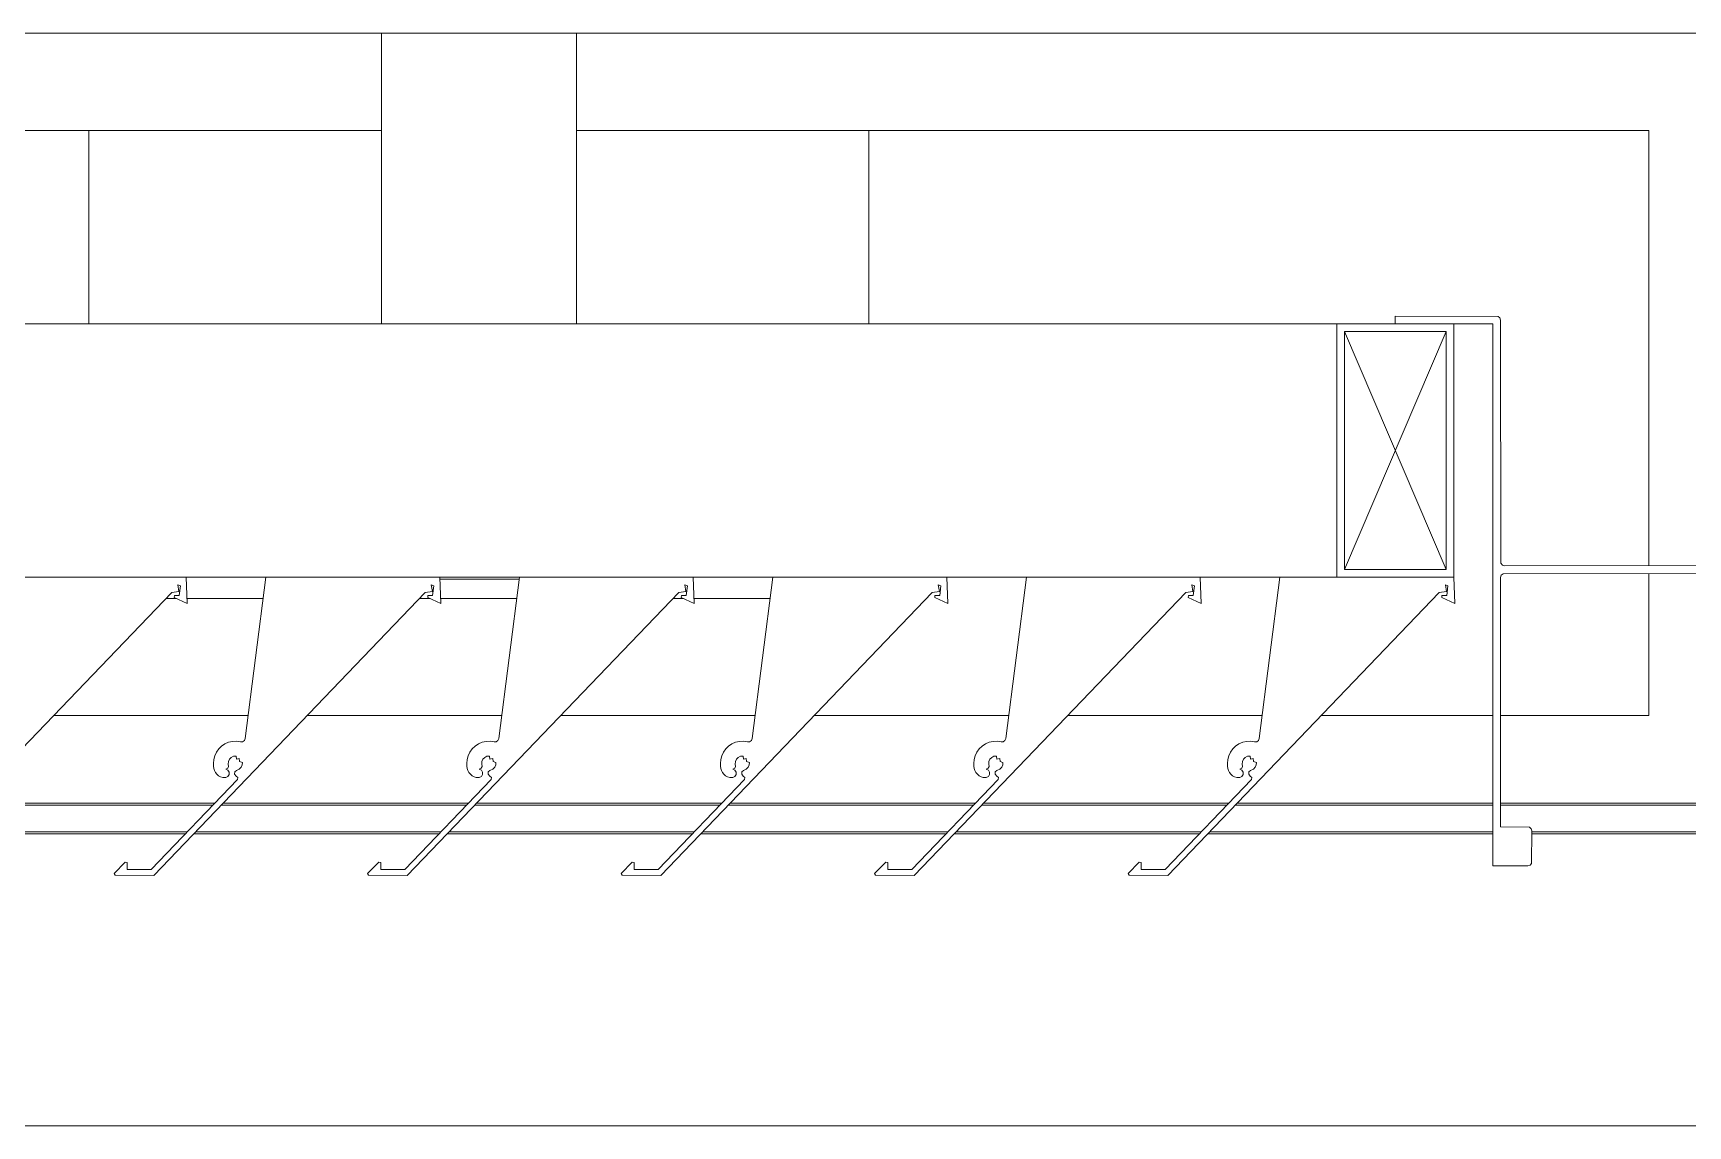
# Model space of a CAD drawing. Header units: millimetres. Extents: x -220592 to 404889, y -217665 to 38245.
# Drawn here: x -976.09 to -971.847, y -1344.312 to -1341.509 of the extents above; entities that cross this region are included whole.
import ezdxf

# ---------------------------------------------------------------- set-up
doc = ezdxf.new("R2010")
doc.units = ezdxf.units.MM
doc.linetypes.add('XKITLINE00', pattern=[0])
doc.layers.add('000 - 0_HIDE_OBJ_FRAMING_DEF_SUB_1', color=7, linetype='Continuous')
doc.layers.add('Part', color=7, linetype='Continuous', lineweight=0)

# ---------------------------------------------------------------- blocks, each defined once
blk = doc.blocks.new('*A13531')
at = {"layer": '000 - 0_HIDE_OBJ_FRAMING_DEF_SUB_1', "color": 7, "linetype": 'XKITLINE00', "lineweight": 0}
blk.add_line((-135.563334, 67.570805), (-170.913334, 67.570805), dxfattribs=at)
blk = doc.blocks.new('*A13653')
at = {"layer": 'Part', "color": 7, "linetype": 'XKITLINE00', "lineweight": 0}
for p, q in [((-167.452583, 67.320805), (-164.088308, 67.320805)), ((-163.588308, 67.320805), (-160.838308, 67.320805)), ((-160.838308, 66.205069), (-160.838308, 67.320805)), ((-160.838308, 65.820805), (-160.838308, 66.184609)), ((-164.928411, 65.820805), (-164.429659, 65.820805)), ((-164.278411, 65.820805), (-163.779659, 65.820805)), ((-163.628411, 65.820805), (-163.129659, 65.820805)), ((-162.978411, 65.820805), (-162.479659, 65.820805)), ((-162.328411, 65.820805), (-161.829659, 65.820805)), ((-161.678411, 65.820805), (-161.238448, 65.820805)), ((-161.218448, 65.820805), (-160.838308, 65.820805))]:
    blk.add_line(p, q, dxfattribs=at)
blk = doc.blocks.new('*A13657')
at = {"layer": 'Part', "color": 7, "linetype": 'XKITLINE00', "lineweight": 0}
for p, q in [((-171.258652, 66.825501), (-161.638519, 66.825501)), ((-164.588523, 66.175501), (-164.384226, 66.175501)), ((-163.938523, 66.175501), (-163.734226, 66.175501)), ((-163.288523, 66.175501), (-163.084226, 66.175501)), ((-162.638523, 66.175501), (-162.434226, 66.175501)), ((-161.988523, 66.175501), (-161.784226, 66.175501))]:
    blk.add_line(p, q, dxfattribs=at)
blk = doc.blocks.new('*A13659')
at = {"layer": '000 - 0_HIDE_OBJ_FRAMING_DEF_SUB_1', "color": 7, "linetype": 'XKITLINE00', "lineweight": 0}
for p, q in [((-165.149382, 65.590669), (-164.52048, 65.590669)), ((-165.144357, 65.595903), (-164.515465, 65.595903)), ((-164.499382, 65.590669), (-163.87048, 65.590669)), ((-164.494357, 65.595903), (-163.865465, 65.595903)), ((-163.849382, 65.590669), (-163.22048, 65.590669)), ((-163.844357, 65.595903), (-163.215465, 65.595903)), ((-163.199382, 65.590669), (-162.57048, 65.590669)), ((-163.194357, 65.595903), (-162.565465, 65.595903)), ((-162.549382, 65.590669), (-161.92048, 65.590669)), ((-162.544357, 65.595903), (-161.915465, 65.595903)), ((-161.899382, 65.590669), (-161.238408, 65.590669)), ((-161.894357, 65.595903), (-161.238409, 65.595903)), ((-161.218409, 65.595903), (-160.258481, 65.595903)), ((-161.218408, 65.590669), (-160.258474, 65.590669)), ((-165.219735, 65.517399), (-164.590702, 65.517399)), ((-165.214709, 65.522633), (-164.585686, 65.522633)), ((-164.569735, 65.517399), (-163.940702, 65.517399)), ((-164.564709, 65.522633), (-163.935686, 65.522633)), ((-163.919735, 65.517399), (-163.290702, 65.517399)), ((-163.914709, 65.522633), (-163.285686, 65.522633)), ((-163.269735, 65.517399), (-162.640702, 65.517399)), ((-163.264709, 65.522633), (-162.635686, 65.522633)), ((-162.619735, 65.517399), (-161.990702, 65.517399)), ((-162.614709, 65.522633), (-161.985686, 65.522633)), ((-161.969735, 65.517399), (-161.238396, 65.517399)), ((-161.964709, 65.522633), (-161.238396, 65.522633)), ((-161.138465, 65.517399), (-160.337739, 65.517399)), ((-161.138418, 65.522633), (-160.337693, 65.522633)), ((-167.702542, 64.768427), (-159.902542, 64.768427))]:
    blk.add_line(p, q, dxfattribs=at)
blk = doc.blocks.new('*A13913')
at = {"layer": 'Part', "color": 7, "linetype": 'XKITLINE00', "lineweight": 0}
for p, q in [((-161.2248, 66.84424), (-161.488627, 66.844955)), ((-161.488627, 66.844955), (-161.488624, 66.824955)), ((-161.220312, 66.840558), (-161.2248, 66.84424)), ((-161.218625, 66.835002), (-161.220312, 66.840558)), ((-161.217755, 66.211176), (-161.218625, 66.835002)), ((-160.257865, 66.838997), (-160.258517, 66.21517)), ((-160.254183, 66.843485), (-160.257865, 66.838997)), ((-160.248627, 66.845172), (-160.254183, 66.843485)), ((-159.988627, 66.845217), (-160.248627, 66.845172)), ((-159.988624, 66.825217), (-159.988627, 66.845217)), ((-161.488624, 66.824955), (-161.238624, 66.824999)), ((-161.238624, 66.824999), (-161.238381, 65.434999)), ((-160.238624, 66.825173), (-159.988624, 66.825217)), ((-160.238381, 65.435173), (-160.238624, 66.825173)), ((-161.214072, 66.206688), (-161.217755, 66.211176)), ((-161.208516, 66.205004), (-161.214072, 66.206688)), ((-161.208516, 66.205004), (-160.268516, 66.205168)), ((-160.264689, 66.20593), (-160.268516, 66.205168)), ((-160.260202, 66.209614), (-160.264689, 66.20593)), ((-160.258517, 66.21517), (-160.260202, 66.209614)), ((-161.21851, 66.175002), (-161.216826, 66.180558)), ((-161.218399, 65.535002), (-161.21851, 66.175002)), ((-161.216826, 66.180558), (-161.212339, 66.184242)), ((-161.212339, 66.184242), (-160.268512, 66.185168)), ((-160.268512, 66.185168), (-160.262956, 66.183484)), ((-160.262956, 66.183484), (-160.259272, 66.178997)), ((-160.259272, 66.178997), (-160.258399, 65.53517)), ((-161.144572, 65.534254), (-161.218399, 65.535002)), ((-161.140083, 65.530572), (-161.144572, 65.534254)), ((-161.138397, 65.525016), (-161.140083, 65.530572)), ((-161.139143, 65.441189), (-161.138397, 65.525016)), ((-160.337636, 65.528983), (-160.338383, 65.445156)), ((-160.333954, 65.533471), (-160.337636, 65.528983)), ((-160.328399, 65.535158), (-160.333954, 65.533471)), ((-160.258399, 65.53517), (-160.328399, 65.535158)), ((-161.238381, 65.434999), (-161.148381, 65.435015)), ((-161.148381, 65.435015), (-161.142826, 65.436701)), ((-161.142826, 65.436701), (-161.139143, 65.441189)), ((-160.338383, 65.445156), (-160.336697, 65.439601)), ((-160.336697, 65.439601), (-160.332208, 65.435918)), ((-160.332208, 65.435918), (-160.238381, 65.435173))]:
    blk.add_line(p, q, dxfattribs=at)
blk = doc.blocks.new('*A13925')
at = {"layer": 'Part', "color": 7, "linetype": 'XKITLINE00', "lineweight": 0}
for p, q in [((-164.088308, 66.825501), (-164.088308, 67.57079)), ((-163.588308, 66.825501), (-163.588308, 67.57079)), ((-163.938341, 66.170805), (-163.734828, 66.170805))]:
    blk.add_line(p, q, dxfattribs=at)
blk = doc.blocks.new('*A13926')
at = {"layer": 'Part', "color": 7, "linetype": 'XKITLINE00', "lineweight": 0}
for p, q in [((-164.838308, 66.825501), (-164.838308, 67.320805)), ((-164.838308, 67.320805), (-164.088308, 67.320805)), ((-163.588308, 67.320805), (-162.838308, 67.320805)), ((-162.838308, 67.320805), (-162.838308, 66.825501)), ((-164.640358, 66.120805), (-164.613498, 66.120805)), ((-164.586404, 66.120805), (-164.391232, 66.120805)), ((-163.990358, 66.120805), (-163.963498, 66.120805)), ((-163.936404, 66.120805), (-163.741232, 66.120805)), ((-163.340358, 66.120805), (-163.313498, 66.120805)), ((-163.286404, 66.120805), (-163.091232, 66.120805))]:
    blk.add_line(p, q, dxfattribs=at)
blk = doc.blocks.new('*A13940')
at = {"layer": 'Part', "color": 7, "linetype": 'XKITLINE00', "lineweight": 0}
for p, q in [((-161.784201, 66.175699), (-161.837231, 65.761693)), ((-161.338531, 66.175691), (-161.784201, 66.175699)), ((-161.357322, 66.138796), (-161.360226, 66.155812)), ((-161.360226, 66.155812), (-161.353653, 66.153776)), ((-161.356793, 66.128793), (-161.353653, 66.153776)), ((-161.335909, 66.108006), (-161.338531, 66.175691)), ((-162.072111, 65.410777), (-161.375865, 66.135899)), ((-161.375865, 66.135899), (-161.357322, 66.138796)), ((-161.368984, 66.128664), (-161.369396, 66.123541)), ((-161.369396, 66.123541), (-161.335909, 66.108006)), ((-161.356793, 66.128793), (-161.368984, 66.128664)), ((-161.911209, 65.727079), (-161.915582, 65.717817)), ((-161.905231, 65.735396), (-161.911209, 65.727079)), ((-161.897844, 65.742492), (-161.905231, 65.735396)), ((-161.889294, 65.748132), (-161.897844, 65.742492)), ((-161.879864, 65.75213), (-161.889294, 65.748132)), ((-161.869865, 65.754353), (-161.879864, 65.75213)), ((-161.859629, 65.754728), (-161.869865, 65.754353)), ((-161.849495, 65.753242), (-161.859629, 65.754728)), ((-161.843972, 65.753481), (-161.849495, 65.753242)), ((-161.839421, 65.756618), (-161.843972, 65.753481)), ((-161.837231, 65.761693), (-161.839421, 65.756618)), ((-161.918205, 65.707916), (-161.91899, 65.697703)), ((-161.91899, 65.697703), (-161.918892, 65.690904)), ((-161.918892, 65.690904), (-161.918256, 65.685176)), ((-161.918256, 65.685176), (-161.916537, 65.679675)), ((-161.915582, 65.717817), (-161.918205, 65.707916)), ((-161.887334, 65.683455), (-161.882353, 65.685485)), ((-161.881862, 65.680513), (-161.887334, 65.683455)), ((-161.882353, 65.685485), (-161.879946, 65.690296)), ((-161.880851, 65.696214), (-161.880507, 65.702714)), ((-161.879946, 65.690296), (-161.880851, 65.696214)), ((-161.880507, 65.702714), (-161.877909, 65.708682)), ((-161.877909, 65.708682), (-161.873387, 65.713364)), ((-161.873387, 65.713364), (-161.867513, 65.716166)), ((-161.867513, 65.716166), (-161.861029, 65.716735)), ((-161.861029, 65.716735), (-161.859923, 65.709029)), ((-161.852527, 65.683297), (-161.860101, 65.680183)), ((-161.859923, 65.709029), (-161.852863, 65.710199)), ((-161.852863, 65.710199), (-161.851919, 65.703034)), ((-161.847741, 65.687964), (-161.852527, 65.683297)), ((-161.851919, 65.703034), (-161.844528, 65.700712)), ((-161.844951, 65.69404), (-161.847741, 65.687964)), ((-161.844528, 65.700712), (-161.844951, 65.69404)), ((-161.857075, 65.656828), (-162.078477, 65.425812)), ((-161.916537, 65.679675), (-161.913797, 65.674605)), ((-161.913797, 65.674605), (-161.910139, 65.670151)), ((-161.910139, 65.670151), (-161.905696, 65.66648)), ((-161.905696, 65.66648), (-161.900633, 65.663726)), ((-161.900633, 65.663726), (-161.895137, 65.661991)), ((-161.895137, 65.661991), (-161.887367, 65.661495)), ((-161.887367, 65.661495), (-161.881893, 65.664135)), ((-161.881893, 65.664135), (-161.878656, 65.669279)), ((-161.878644, 65.675356), (-161.881862, 65.680513)), ((-161.878656, 65.669279), (-161.878644, 65.675356)), ((-161.864258, 65.676), (-161.864464, 65.670106)), ((-161.864464, 65.670106), (-161.86061, 65.665642)), ((-161.860101, 65.680183), (-161.864258, 65.676)), ((-161.86061, 65.665642), (-161.855983, 65.661987)), ((-161.855983, 65.661987), (-161.857075, 65.656828)), ((-162.144842, 65.44466), (-162.17373, 65.416011)), ((-162.139921, 65.443575), (-162.144842, 65.44466)), ((-162.139824, 65.426155), (-162.139921, 65.443575)), ((-162.17373, 65.416011), (-162.171262, 65.41133)), ((-162.171262, 65.41133), (-162.072111, 65.410777)), ((-162.078477, 65.425812), (-162.139824, 65.426155))]:
    blk.add_line(p, q, dxfattribs=at)
blk = doc.blocks.new('*A13941')
at = {"layer": 'Part', "color": 7, "linetype": 'XKITLINE00', "lineweight": 0}
for p, q in [((-162.434201, 66.175699), (-162.487231, 65.761693)), ((-161.988531, 66.175691), (-162.434201, 66.175699)), ((-162.007322, 66.138796), (-162.010226, 66.155812)), ((-162.010226, 66.155812), (-162.003653, 66.153776)), ((-162.006793, 66.128793), (-162.003653, 66.153776)), ((-161.985909, 66.108006), (-161.988531, 66.175691)), ((-162.722111, 65.410777), (-162.025865, 66.135899)), ((-162.025865, 66.135899), (-162.007322, 66.138796)), ((-162.018984, 66.128664), (-162.019396, 66.123541)), ((-162.019396, 66.123541), (-161.985909, 66.108006)), ((-162.006793, 66.128793), (-162.018984, 66.128664)), ((-162.561209, 65.727079), (-162.565582, 65.717817)), ((-162.555231, 65.735396), (-162.561209, 65.727079)), ((-162.547844, 65.742492), (-162.555231, 65.735396)), ((-162.539294, 65.748132), (-162.547844, 65.742492)), ((-162.529864, 65.75213), (-162.539294, 65.748132)), ((-162.519865, 65.754353), (-162.529864, 65.75213)), ((-162.509629, 65.754728), (-162.519865, 65.754353)), ((-162.499495, 65.753242), (-162.509629, 65.754728)), ((-162.493972, 65.753481), (-162.499495, 65.753242)), ((-162.489421, 65.756618), (-162.493972, 65.753481)), ((-162.487231, 65.761693), (-162.489421, 65.756618)), ((-162.568205, 65.707916), (-162.56899, 65.697703)), ((-162.56899, 65.697703), (-162.568892, 65.690904)), ((-162.568892, 65.690904), (-162.568256, 65.685176)), ((-162.568256, 65.685176), (-162.566537, 65.679675)), ((-162.565582, 65.717817), (-162.568205, 65.707916)), ((-162.537334, 65.683455), (-162.532353, 65.685485)), ((-162.531862, 65.680513), (-162.537334, 65.683455)), ((-162.532353, 65.685485), (-162.529946, 65.690296)), ((-162.530851, 65.696214), (-162.530507, 65.702714)), ((-162.529946, 65.690296), (-162.530851, 65.696214)), ((-162.530507, 65.702714), (-162.527909, 65.708682)), ((-162.527909, 65.708682), (-162.523387, 65.713364)), ((-162.523387, 65.713364), (-162.517513, 65.716166)), ((-162.517513, 65.716166), (-162.511029, 65.716735)), ((-162.511029, 65.716735), (-162.509923, 65.709029)), ((-162.502527, 65.683297), (-162.510101, 65.680183)), ((-162.509923, 65.709029), (-162.502863, 65.710199)), ((-162.502863, 65.710199), (-162.501919, 65.703034)), ((-162.497741, 65.687964), (-162.502527, 65.683297)), ((-162.501919, 65.703034), (-162.494528, 65.700712)), ((-162.494951, 65.69404), (-162.497741, 65.687964)), ((-162.494528, 65.700712), (-162.494951, 65.69404)), ((-162.507075, 65.656828), (-162.728477, 65.425812)), ((-162.566537, 65.679675), (-162.563797, 65.674605)), ((-162.563797, 65.674605), (-162.560139, 65.670151)), ((-162.560139, 65.670151), (-162.555696, 65.66648)), ((-162.555696, 65.66648), (-162.550633, 65.663726)), ((-162.550633, 65.663726), (-162.545137, 65.661991)), ((-162.545137, 65.661991), (-162.537367, 65.661495)), ((-162.537367, 65.661495), (-162.531893, 65.664135)), ((-162.531893, 65.664135), (-162.528656, 65.669279)), ((-162.528644, 65.675356), (-162.531862, 65.680513)), ((-162.528656, 65.669279), (-162.528644, 65.675356)), ((-162.514258, 65.676), (-162.514464, 65.670106)), ((-162.514464, 65.670106), (-162.51061, 65.665642)), ((-162.510101, 65.680183), (-162.514258, 65.676)), ((-162.51061, 65.665642), (-162.505983, 65.661987)), ((-162.505983, 65.661987), (-162.507075, 65.656828)), ((-162.794842, 65.44466), (-162.82373, 65.416011)), ((-162.789921, 65.443575), (-162.794842, 65.44466)), ((-162.789824, 65.426155), (-162.789921, 65.443575)), ((-162.82373, 65.416011), (-162.821262, 65.41133)), ((-162.821262, 65.41133), (-162.722111, 65.410777)), ((-162.728477, 65.425812), (-162.789824, 65.426155))]:
    blk.add_line(p, q, dxfattribs=at)
blk = doc.blocks.new('*A13942')
at = {"layer": 'Part', "color": 7, "linetype": 'XKITLINE00', "lineweight": 0}
for p, q in [((-163.084201, 66.175699), (-163.137231, 65.761693)), ((-162.638531, 66.175691), (-163.084201, 66.175699)), ((-162.657322, 66.138796), (-162.660226, 66.155812)), ((-162.660226, 66.155812), (-162.653653, 66.153776)), ((-162.656793, 66.128793), (-162.653653, 66.153776)), ((-162.635909, 66.108006), (-162.638531, 66.175691)), ((-163.372111, 65.410777), (-162.675865, 66.135899)), ((-162.675865, 66.135899), (-162.657322, 66.138796)), ((-162.668984, 66.128664), (-162.669396, 66.123541)), ((-162.669396, 66.123541), (-162.635909, 66.108006)), ((-162.656793, 66.128793), (-162.668984, 66.128664)), ((-163.211209, 65.727079), (-163.215582, 65.717817)), ((-163.205231, 65.735396), (-163.211209, 65.727079)), ((-163.197844, 65.742492), (-163.205231, 65.735396)), ((-163.189294, 65.748132), (-163.197844, 65.742492)), ((-163.179864, 65.75213), (-163.189294, 65.748132)), ((-163.169865, 65.754353), (-163.179864, 65.75213)), ((-163.159629, 65.754728), (-163.169865, 65.754353)), ((-163.149495, 65.753242), (-163.159629, 65.754728)), ((-163.143972, 65.753481), (-163.149495, 65.753242)), ((-163.139421, 65.756618), (-163.143972, 65.753481)), ((-163.137231, 65.761693), (-163.139421, 65.756618)), ((-163.218205, 65.707916), (-163.21899, 65.697703)), ((-163.21899, 65.697703), (-163.218892, 65.690904)), ((-163.218892, 65.690904), (-163.218256, 65.685176)), ((-163.218256, 65.685176), (-163.216537, 65.679675)), ((-163.215582, 65.717817), (-163.218205, 65.707916)), ((-163.187334, 65.683455), (-163.182353, 65.685485)), ((-163.181862, 65.680513), (-163.187334, 65.683455)), ((-163.182353, 65.685485), (-163.179946, 65.690296)), ((-163.180851, 65.696214), (-163.180507, 65.702714)), ((-163.179946, 65.690296), (-163.180851, 65.696214)), ((-163.180507, 65.702714), (-163.177909, 65.708682)), ((-163.177909, 65.708682), (-163.173387, 65.713364)), ((-163.173387, 65.713364), (-163.167513, 65.716166)), ((-163.167513, 65.716166), (-163.161029, 65.716735)), ((-163.161029, 65.716735), (-163.159923, 65.709029)), ((-163.152527, 65.683297), (-163.160101, 65.680183)), ((-163.159923, 65.709029), (-163.152863, 65.710199)), ((-163.152863, 65.710199), (-163.151919, 65.703034)), ((-163.147741, 65.687964), (-163.152527, 65.683297)), ((-163.151919, 65.703034), (-163.144528, 65.700712)), ((-163.144951, 65.69404), (-163.147741, 65.687964)), ((-163.144528, 65.700712), (-163.144951, 65.69404)), ((-163.157075, 65.656828), (-163.378477, 65.425812)), ((-163.216537, 65.679675), (-163.213797, 65.674605)), ((-163.213797, 65.674605), (-163.210139, 65.670151)), ((-163.210139, 65.670151), (-163.205696, 65.66648)), ((-163.205696, 65.66648), (-163.200633, 65.663726)), ((-163.200633, 65.663726), (-163.195137, 65.661991)), ((-163.195137, 65.661991), (-163.187367, 65.661495)), ((-163.187367, 65.661495), (-163.181893, 65.664135)), ((-163.181893, 65.664135), (-163.178656, 65.669279)), ((-163.178644, 65.675356), (-163.181862, 65.680513)), ((-163.178656, 65.669279), (-163.178644, 65.675356)), ((-163.164258, 65.676), (-163.164464, 65.670106)), ((-163.164464, 65.670106), (-163.16061, 65.665642)), ((-163.160101, 65.680183), (-163.164258, 65.676)), ((-163.16061, 65.665642), (-163.155983, 65.661987)), ((-163.155983, 65.661987), (-163.157075, 65.656828)), ((-163.444842, 65.44466), (-163.47373, 65.416011)), ((-163.439921, 65.443575), (-163.444842, 65.44466)), ((-163.439824, 65.426155), (-163.439921, 65.443575)), ((-163.47373, 65.416011), (-163.471262, 65.41133)), ((-163.471262, 65.41133), (-163.372111, 65.410777)), ((-163.378477, 65.425812), (-163.439824, 65.426155))]:
    blk.add_line(p, q, dxfattribs=at)
blk = doc.blocks.new('*A13943')
at = {"layer": 'Part', "color": 7, "linetype": 'XKITLINE00', "lineweight": 0}
for p, q in [((-163.734201, 66.175699), (-163.787231, 65.761693)), ((-163.288531, 66.175691), (-163.734201, 66.175699)), ((-163.307322, 66.138796), (-163.310226, 66.155812)), ((-163.310226, 66.155812), (-163.303653, 66.153776)), ((-163.306793, 66.128793), (-163.303653, 66.153776)), ((-163.285909, 66.108006), (-163.288531, 66.175691)), ((-164.022111, 65.410777), (-163.325865, 66.135899)), ((-163.325865, 66.135899), (-163.307322, 66.138796)), ((-163.318984, 66.128664), (-163.319396, 66.123541)), ((-163.319396, 66.123541), (-163.285909, 66.108006)), ((-163.306793, 66.128793), (-163.318984, 66.128664)), ((-163.861209, 65.727079), (-163.865582, 65.717817)), ((-163.855231, 65.735396), (-163.861209, 65.727079)), ((-163.847844, 65.742492), (-163.855231, 65.735396)), ((-163.839294, 65.748132), (-163.847844, 65.742492)), ((-163.829864, 65.75213), (-163.839294, 65.748132)), ((-163.819865, 65.754353), (-163.829864, 65.75213)), ((-163.809629, 65.754728), (-163.819865, 65.754353)), ((-163.799495, 65.753242), (-163.809629, 65.754728)), ((-163.793972, 65.753481), (-163.799495, 65.753242)), ((-163.789421, 65.756618), (-163.793972, 65.753481)), ((-163.787231, 65.761693), (-163.789421, 65.756618)), ((-163.868205, 65.707916), (-163.86899, 65.697703)), ((-163.86899, 65.697703), (-163.868892, 65.690904)), ((-163.868892, 65.690904), (-163.868256, 65.685176)), ((-163.868256, 65.685176), (-163.866537, 65.679675)), ((-163.865582, 65.717817), (-163.868205, 65.707916)), ((-163.837334, 65.683455), (-163.832353, 65.685485)), ((-163.831862, 65.680513), (-163.837334, 65.683455)), ((-163.832353, 65.685485), (-163.829946, 65.690296)), ((-163.830851, 65.696214), (-163.830507, 65.702714)), ((-163.829946, 65.690296), (-163.830851, 65.696214)), ((-163.830507, 65.702714), (-163.827909, 65.708682)), ((-163.827909, 65.708682), (-163.823387, 65.713364)), ((-163.823387, 65.713364), (-163.817513, 65.716166)), ((-163.817513, 65.716166), (-163.811029, 65.716735)), ((-163.811029, 65.716735), (-163.809923, 65.709029)), ((-163.802527, 65.683297), (-163.810101, 65.680183)), ((-163.809923, 65.709029), (-163.802863, 65.710199)), ((-163.802863, 65.710199), (-163.801919, 65.703034)), ((-163.797741, 65.687964), (-163.802527, 65.683297)), ((-163.801919, 65.703034), (-163.794528, 65.700712)), ((-163.794951, 65.69404), (-163.797741, 65.687964)), ((-163.794528, 65.700712), (-163.794951, 65.69404)), ((-163.807075, 65.656828), (-164.028477, 65.425812)), ((-163.866537, 65.679675), (-163.863797, 65.674605)), ((-163.863797, 65.674605), (-163.860139, 65.670151)), ((-163.860139, 65.670151), (-163.855696, 65.66648)), ((-163.855696, 65.66648), (-163.850633, 65.663726)), ((-163.850633, 65.663726), (-163.845137, 65.661991)), ((-163.845137, 65.661991), (-163.837367, 65.661495)), ((-163.837367, 65.661495), (-163.831893, 65.664135)), ((-163.831893, 65.664135), (-163.828656, 65.669279)), ((-163.828644, 65.675356), (-163.831862, 65.680513)), ((-163.828656, 65.669279), (-163.828644, 65.675356)), ((-163.814258, 65.676), (-163.814464, 65.670106)), ((-163.814464, 65.670106), (-163.81061, 65.665642)), ((-163.810101, 65.680183), (-163.814258, 65.676)), ((-163.81061, 65.665642), (-163.805983, 65.661987)), ((-163.805983, 65.661987), (-163.807075, 65.656828)), ((-164.094842, 65.44466), (-164.12373, 65.416011)), ((-164.089921, 65.443575), (-164.094842, 65.44466)), ((-164.089824, 65.426155), (-164.089921, 65.443575)), ((-164.12373, 65.416011), (-164.121262, 65.41133)), ((-164.121262, 65.41133), (-164.022111, 65.410777)), ((-164.028477, 65.425812), (-164.089824, 65.426155))]:
    blk.add_line(p, q, dxfattribs=at)
blk = doc.blocks.new('*A13944')
at = {"layer": 'Part', "color": 7, "linetype": 'XKITLINE00', "lineweight": 0}
for p, q in [((-164.384201, 66.175699), (-164.437231, 65.761693)), ((-163.938531, 66.175691), (-164.384201, 66.175699)), ((-163.957322, 66.138796), (-163.960226, 66.155812)), ((-163.960226, 66.155812), (-163.953653, 66.153776)), ((-163.956793, 66.128793), (-163.953653, 66.153776)), ((-163.935909, 66.108006), (-163.938531, 66.175691)), ((-164.672111, 65.410777), (-163.975865, 66.135899)), ((-163.975865, 66.135899), (-163.957322, 66.138796)), ((-163.968984, 66.128664), (-163.969396, 66.123541)), ((-163.969396, 66.123541), (-163.935909, 66.108006)), ((-163.956793, 66.128793), (-163.968984, 66.128664)), ((-164.511209, 65.727079), (-164.515582, 65.717817)), ((-164.505231, 65.735396), (-164.511209, 65.727079)), ((-164.497844, 65.742492), (-164.505231, 65.735396)), ((-164.489294, 65.748132), (-164.497844, 65.742492)), ((-164.479864, 65.75213), (-164.489294, 65.748132)), ((-164.469865, 65.754353), (-164.479864, 65.75213)), ((-164.459629, 65.754728), (-164.469865, 65.754353)), ((-164.449495, 65.753242), (-164.459629, 65.754728)), ((-164.443972, 65.753481), (-164.449495, 65.753242)), ((-164.439421, 65.756618), (-164.443972, 65.753481)), ((-164.437231, 65.761693), (-164.439421, 65.756618)), ((-164.518205, 65.707916), (-164.51899, 65.697703)), ((-164.51899, 65.697703), (-164.518892, 65.690904)), ((-164.518892, 65.690904), (-164.518256, 65.685176)), ((-164.518256, 65.685176), (-164.516537, 65.679675)), ((-164.515582, 65.717817), (-164.518205, 65.707916)), ((-164.487334, 65.683455), (-164.482353, 65.685485)), ((-164.481862, 65.680513), (-164.487334, 65.683455)), ((-164.482353, 65.685485), (-164.479946, 65.690296)), ((-164.480851, 65.696214), (-164.480507, 65.702714)), ((-164.479946, 65.690296), (-164.480851, 65.696214)), ((-164.480507, 65.702714), (-164.477909, 65.708682)), ((-164.477909, 65.708682), (-164.473387, 65.713364)), ((-164.473387, 65.713364), (-164.467513, 65.716166)), ((-164.467513, 65.716166), (-164.461029, 65.716735)), ((-164.461029, 65.716735), (-164.459923, 65.709029)), ((-164.452527, 65.683297), (-164.460101, 65.680183)), ((-164.459923, 65.709029), (-164.452863, 65.710199)), ((-164.452863, 65.710199), (-164.451919, 65.703034)), ((-164.447741, 65.687964), (-164.452527, 65.683297)), ((-164.451919, 65.703034), (-164.444528, 65.700712)), ((-164.444951, 65.69404), (-164.447741, 65.687964)), ((-164.444528, 65.700712), (-164.444951, 65.69404)), ((-164.457075, 65.656828), (-164.678477, 65.425812)), ((-164.516537, 65.679675), (-164.513797, 65.674605)), ((-164.513797, 65.674605), (-164.510139, 65.670151)), ((-164.510139, 65.670151), (-164.505696, 65.66648)), ((-164.505696, 65.66648), (-164.500633, 65.663726)), ((-164.500633, 65.663726), (-164.495137, 65.661991)), ((-164.495137, 65.661991), (-164.487367, 65.661495)), ((-164.487367, 65.661495), (-164.481893, 65.664135)), ((-164.481893, 65.664135), (-164.478656, 65.669279)), ((-164.478644, 65.675356), (-164.481862, 65.680513)), ((-164.478656, 65.669279), (-164.478644, 65.675356)), ((-164.464258, 65.676), (-164.464464, 65.670106)), ((-164.464464, 65.670106), (-164.46061, 65.665642)), ((-164.460101, 65.680183), (-164.464258, 65.676)), ((-164.46061, 65.665642), (-164.455983, 65.661987)), ((-164.455983, 65.661987), (-164.457075, 65.656828)), ((-164.744842, 65.44466), (-164.77373, 65.416011)), ((-164.739921, 65.443575), (-164.744842, 65.44466)), ((-164.739824, 65.426155), (-164.739921, 65.443575)), ((-164.77373, 65.416011), (-164.771262, 65.41133)), ((-164.771262, 65.41133), (-164.672111, 65.410777)), ((-164.678477, 65.425812), (-164.739824, 65.426155))]:
    blk.add_line(p, q, dxfattribs=at)
blk = doc.blocks.new('*A13945')
at = {"layer": 'Part', "color": 7, "linetype": 'XKITLINE00', "lineweight": 0}
for p, q in [((-165.034201, 66.175699), (-165.087231, 65.761693)), ((-164.588531, 66.175691), (-165.034201, 66.175699)), ((-164.607322, 66.138796), (-164.610226, 66.155812)), ((-164.610226, 66.155812), (-164.603653, 66.153776)), ((-164.606793, 66.128793), (-164.603653, 66.153776)), ((-164.585909, 66.108006), (-164.588531, 66.175691)), ((-165.322111, 65.410777), (-164.625865, 66.135899)), ((-164.625865, 66.135899), (-164.607322, 66.138796)), ((-164.618984, 66.128664), (-164.619396, 66.123541)), ((-164.619396, 66.123541), (-164.585909, 66.108006)), ((-164.606793, 66.128793), (-164.618984, 66.128664)), ((-165.161209, 65.727079), (-165.165582, 65.717817)), ((-165.155231, 65.735396), (-165.161209, 65.727079)), ((-165.147844, 65.742492), (-165.155231, 65.735396)), ((-165.139294, 65.748132), (-165.147844, 65.742492)), ((-165.129864, 65.75213), (-165.139294, 65.748132)), ((-165.119865, 65.754353), (-165.129864, 65.75213)), ((-165.109629, 65.754728), (-165.119865, 65.754353)), ((-165.099495, 65.753242), (-165.109629, 65.754728)), ((-165.093972, 65.753481), (-165.099495, 65.753242)), ((-165.089421, 65.756618), (-165.093972, 65.753481)), ((-165.087231, 65.761693), (-165.089421, 65.756618)), ((-165.168205, 65.707916), (-165.16899, 65.697703)), ((-165.16899, 65.697703), (-165.168892, 65.690904)), ((-165.168892, 65.690904), (-165.168256, 65.685176)), ((-165.168256, 65.685176), (-165.166537, 65.679675)), ((-165.165582, 65.717817), (-165.168205, 65.707916)), ((-165.137334, 65.683455), (-165.132353, 65.685485)), ((-165.131862, 65.680513), (-165.137334, 65.683455)), ((-165.132353, 65.685485), (-165.129946, 65.690296)), ((-165.130851, 65.696214), (-165.130507, 65.702714)), ((-165.129946, 65.690296), (-165.130851, 65.696214)), ((-165.130507, 65.702714), (-165.127909, 65.708682)), ((-165.127909, 65.708682), (-165.123387, 65.713364)), ((-165.123387, 65.713364), (-165.117513, 65.716166)), ((-165.117513, 65.716166), (-165.111029, 65.716735)), ((-165.111029, 65.716735), (-165.109923, 65.709029)), ((-165.102527, 65.683297), (-165.110101, 65.680183)), ((-165.109923, 65.709029), (-165.102863, 65.710199)), ((-165.102863, 65.710199), (-165.101919, 65.703034)), ((-165.097741, 65.687964), (-165.102527, 65.683297)), ((-165.101919, 65.703034), (-165.094528, 65.700712)), ((-165.094951, 65.69404), (-165.097741, 65.687964)), ((-165.094528, 65.700712), (-165.094951, 65.69404)), ((-165.107075, 65.656828), (-165.328477, 65.425812)), ((-165.166537, 65.679675), (-165.163797, 65.674605)), ((-165.163797, 65.674605), (-165.160139, 65.670151)), ((-165.160139, 65.670151), (-165.155696, 65.66648)), ((-165.155696, 65.66648), (-165.150633, 65.663726)), ((-165.150633, 65.663726), (-165.145137, 65.661991)), ((-165.145137, 65.661991), (-165.137367, 65.661495)), ((-165.137367, 65.661495), (-165.131893, 65.664135)), ((-165.131893, 65.664135), (-165.128656, 65.669279)), ((-165.128644, 65.675356), (-165.131862, 65.680513)), ((-165.128656, 65.669279), (-165.128644, 65.675356)), ((-165.114258, 65.676), (-165.114464, 65.670106)), ((-165.114464, 65.670106), (-165.11061, 65.665642)), ((-165.110101, 65.680183), (-165.114258, 65.676)), ((-165.11061, 65.665642), (-165.105983, 65.661987)), ((-165.105983, 65.661987), (-165.107075, 65.656828)), ((-165.394842, 65.44466), (-165.42373, 65.416011)), ((-165.389921, 65.443575), (-165.394842, 65.44466)), ((-165.389824, 65.426155), (-165.389921, 65.443575)), ((-165.42373, 65.416011), (-165.421262, 65.41133)), ((-165.421262, 65.41133), (-165.322111, 65.410777)), ((-165.328477, 65.425812), (-165.389824, 65.426155))]:
    blk.add_line(p, q, dxfattribs=at)
blk = doc.blocks.new('*A13949')
at = {"layer": 'Part', "color": 7, "linetype": 'XKITLINE00', "lineweight": 0}
for p, q in [((-161.338519, 66.825501), (-161.638519, 66.825501)), ((-161.638519, 66.825501), (-161.638519, 66.175501)), ((-161.618519, 66.195501), (-161.358519, 66.805501)), ((-161.358519, 66.195501), (-161.618519, 66.805501)), ((-161.618519, 66.195501), (-161.618519, 66.805501)), ((-161.618519, 66.805501), (-161.358519, 66.805501)), ((-161.358519, 66.805501), (-161.358519, 66.195501)), ((-161.338519, 66.175501), (-161.338519, 66.825501)), ((-161.358519, 66.195501), (-161.618519, 66.195501)), ((-161.638519, 66.175501), (-161.338519, 66.175501))]:
    blk.add_line(p, q, dxfattribs=at)

msp = doc.modelspace()

# ---------------------------------------------------------------- block references
at = {"color": 7, "lineweight": 0}
for name in ['*A13531', '*A13925', '*A13653', '*A13926', '*A13657', '*A13949', '*A13913', '*A13945', '*A13944', '*A13943', '*A13942', '*A13941', '*A13940', '*A13659']:
    msp.add_blockref(name, (-811.109, -1409.08), dxfattribs=at)

doc.saveas('drawing.dxf')
